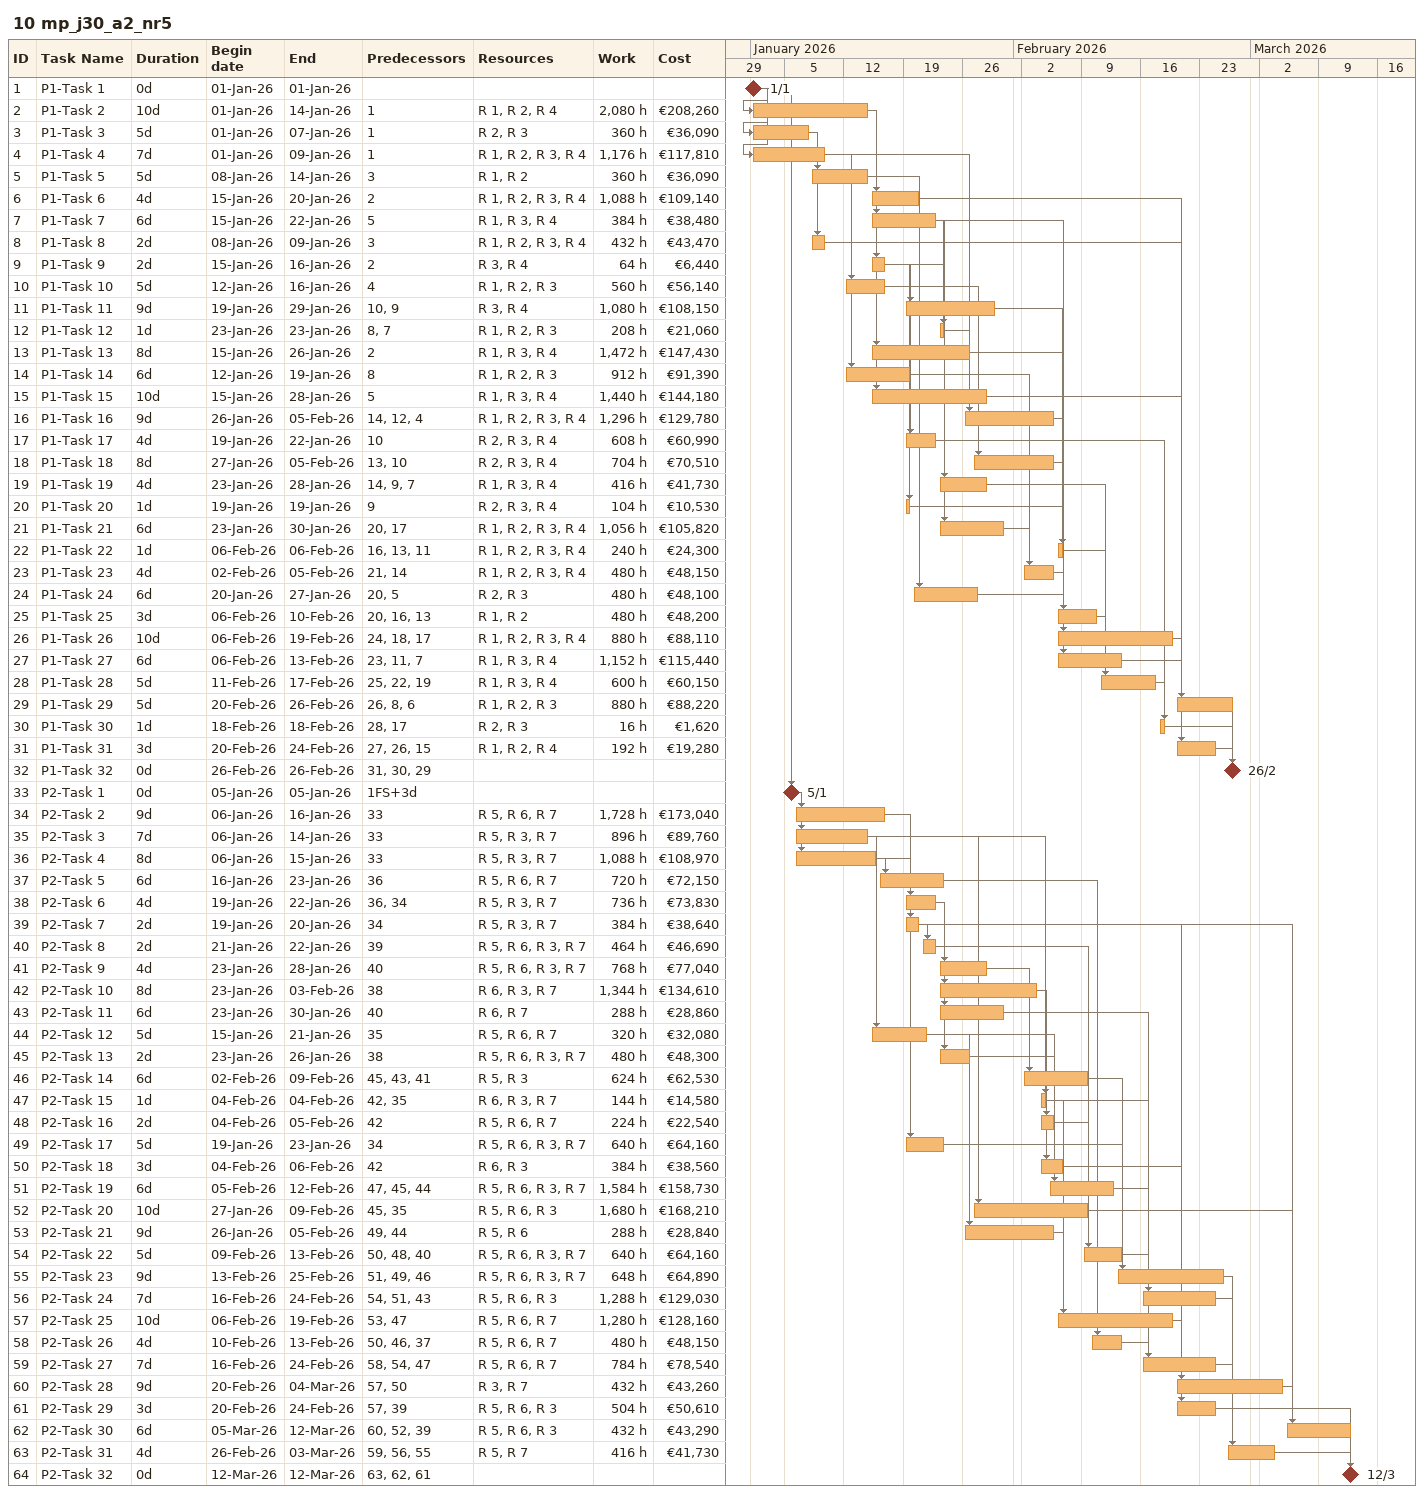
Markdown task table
10 mp_j30_a2_nr5

| ID | Task | Duration | Start | Finish | Predecessors | Resources | Work (h) | Cost (€) |
|---|---|---|---|---|---|---|---|---|
| 1 | P1-Task 1 | 0d | 2026-01-01 | 2026-01-01 |  |  |  |  |
| 2 | P1-Task 2 | 10d | 2026-01-01 | 2026-01-14 | 1 | R 1, R 2, R 4 | 2080 | 208260 |
| 3 | P1-Task 3 | 5d | 2026-01-01 | 2026-01-07 | 1 | R 2, R 3 | 360 | 36090 |
| 4 | P1-Task 4 | 7d | 2026-01-01 | 2026-01-09 | 1 | R 1, R 2, R 3, R 4 | 1176 | 117810 |
| 5 | P1-Task 5 | 5d | 2026-01-08 | 2026-01-14 | 3 | R 1, R 2 | 360 | 36090 |
| 6 | P1-Task 6 | 4d | 2026-01-15 | 2026-01-20 | 2 | R 1, R 2, R 3, R 4 | 1088 | 109140 |
| 7 | P1-Task 7 | 6d | 2026-01-15 | 2026-01-22 | 5 | R 1, R 3, R 4 | 384 | 38480 |
| 8 | P1-Task 8 | 2d | 2026-01-08 | 2026-01-09 | 3 | R 1, R 2, R 3, R 4 | 432 | 43470 |
| 9 | P1-Task 9 | 2d | 2026-01-15 | 2026-01-16 | 2 | R 3, R 4 | 64 | 6440 |
| 10 | P1-Task 10 | 5d | 2026-01-12 | 2026-01-16 | 4 | R 1, R 2, R 3 | 560 | 56140 |
| 11 | P1-Task 11 | 9d | 2026-01-19 | 2026-01-29 | 10, 9 | R 3, R 4 | 1080 | 108150 |
| 12 | P1-Task 12 | 1d | 2026-01-23 | 2026-01-23 | 8, 7 | R 1, R 2, R 3 | 208 | 21060 |
| 13 | P1-Task 13 | 8d | 2026-01-15 | 2026-01-26 | 2 | R 1, R 3, R 4 | 1472 | 147430 |
| 14 | P1-Task 14 | 6d | 2026-01-12 | 2026-01-19 | 8 | R 1, R 2, R 3 | 912 | 91390 |
| 15 | P1-Task 15 | 10d | 2026-01-15 | 2026-01-28 | 5 | R 1, R 3, R 4 | 1440 | 144180 |
| 16 | P1-Task 16 | 9d | 2026-01-26 | 2026-02-05 | 14, 12, 4 | R 1, R 2, R 3, R 4 | 1296 | 129780 |
| 17 | P1-Task 17 | 4d | 2026-01-19 | 2026-01-22 | 10 | R 2, R 3, R 4 | 608 | 60990 |
| 18 | P1-Task 18 | 8d | 2026-01-27 | 2026-02-05 | 13, 10 | R 2, R 3, R 4 | 704 | 70510 |
| 19 | P1-Task 19 | 4d | 2026-01-23 | 2026-01-28 | 14, 9, 7 | R 1, R 3, R 4 | 416 | 41730 |
| 20 | P1-Task 20 | 1d | 2026-01-19 | 2026-01-19 | 9 | R 2, R 3, R 4 | 104 | 10530 |
| 21 | P1-Task 21 | 6d | 2026-01-23 | 2026-01-30 | 20, 17 | R 1, R 2, R 3, R 4 | 1056 | 105820 |
| 22 | P1-Task 22 | 1d | 2026-02-06 | 2026-02-06 | 16, 13, 11 | R 1, R 2, R 3, R 4 | 240 | 24300 |
| 23 | P1-Task 23 | 4d | 2026-02-02 | 2026-02-05 | 21, 14 | R 1, R 2, R 3, R 4 | 480 | 48150 |
| 24 | P1-Task 24 | 6d | 2026-01-20 | 2026-01-27 | 20, 5 | R 2, R 3 | 480 | 48100 |
| 25 | P1-Task 25 | 3d | 2026-02-06 | 2026-02-10 | 20, 16, 13 | R 1, R 2 | 480 | 48200 |
| 26 | P1-Task 26 | 10d | 2026-02-06 | 2026-02-19 | 24, 18, 17 | R 1, R 2, R 3, R 4 | 880 | 88110 |
| 27 | P1-Task 27 | 6d | 2026-02-06 | 2026-02-13 | 23, 11, 7 | R 1, R 3, R 4 | 1152 | 115440 |
| 28 | P1-Task 28 | 5d | 2026-02-11 | 2026-02-17 | 25, 22, 19 | R 1, R 3, R 4 | 600 | 60150 |
| 29 | P1-Task 29 | 5d | 2026-02-20 | 2026-02-26 | 26, 8, 6 | R 1, R 2, R 3 | 880 | 88220 |
| 30 | P1-Task 30 | 1d | 2026-02-18 | 2026-02-18 | 28, 17 | R 2, R 3 | 16 | 1620 |
| 31 | P1-Task 31 | 3d | 2026-02-20 | 2026-02-24 | 27, 26, 15 | R 1, R 2, R 4 | 192 | 19280 |
| 32 | P1-Task 32 | 0d | 2026-02-26 | 2026-02-26 | 31, 30, 29 |  |  |  |
| 33 | P2-Task 1 | 0d | 2026-01-05 | 2026-01-05 | 1FS+3d |  |  |  |
| 34 | P2-Task 2 | 9d | 2026-01-06 | 2026-01-16 | 33 | R 5, R 6, R 7 | 1728 | 173040 |
| 35 | P2-Task 3 | 7d | 2026-01-06 | 2026-01-14 | 33 | R 5, R 3, R 7 | 896 | 89760 |
| 36 | P2-Task 4 | 8d | 2026-01-06 | 2026-01-15 | 33 | R 5, R 3, R 7 | 1088 | 108970 |
| 37 | P2-Task 5 | 6d | 2026-01-16 | 2026-01-23 | 36 | R 5, R 6, R 7 | 720 | 72150 |
| 38 | P2-Task 6 | 4d | 2026-01-19 | 2026-01-22 | 36, 34 | R 5, R 3, R 7 | 736 | 73830 |
| 39 | P2-Task 7 | 2d | 2026-01-19 | 2026-01-20 | 34 | R 5, R 3, R 7 | 384 | 38640 |
| 40 | P2-Task 8 | 2d | 2026-01-21 | 2026-01-22 | 39 | R 5, R 6, R 3, R 7 | 464 | 46690 |
| 41 | P2-Task 9 | 4d | 2026-01-23 | 2026-01-28 | 40 | R 5, R 6, R 3, R 7 | 768 | 77040 |
| 42 | P2-Task 10 | 8d | 2026-01-23 | 2026-02-03 | 38 | R 6, R 3, R 7 | 1344 | 134610 |
| 43 | P2-Task 11 | 6d | 2026-01-23 | 2026-01-30 | 40 | R 6, R 7 | 288 | 28860 |
| 44 | P2-Task 12 | 5d | 2026-01-15 | 2026-01-21 | 35 | R 5, R 6, R 7 | 320 | 32080 |
| 45 | P2-Task 13 | 2d | 2026-01-23 | 2026-01-26 | 38 | R 5, R 6, R 3, R 7 | 480 | 48300 |
| 46 | P2-Task 14 | 6d | 2026-02-02 | 2026-02-09 | 45, 43, 41 | R 5, R 3 | 624 | 62530 |
| 47 | P2-Task 15 | 1d | 2026-02-04 | 2026-02-04 | 42, 35 | R 6, R 3, R 7 | 144 | 14580 |
| 48 | P2-Task 16 | 2d | 2026-02-04 | 2026-02-05 | 42 | R 5, R 6, R 7 | 224 | 22540 |
| 49 | P2-Task 17 | 5d | 2026-01-19 | 2026-01-23 | 34 | R 5, R 6, R 3, R 7 | 640 | 64160 |
| 50 | P2-Task 18 | 3d | 2026-02-04 | 2026-02-06 | 42 | R 6, R 3 | 384 | 38560 |
| 51 | P2-Task 19 | 6d | 2026-02-05 | 2026-02-12 | 47, 45, 44 | R 5, R 6, R 3, R 7 | 1584 | 158730 |
| 52 | P2-Task 20 | 10d | 2026-01-27 | 2026-02-09 | 45, 35 | R 5, R 6, R 3 | 1680 | 168210 |
| 53 | P2-Task 21 | 9d | 2026-01-26 | 2026-02-05 | 49, 44 | R 5, R 6 | 288 | 28840 |
| 54 | P2-Task 22 | 5d | 2026-02-09 | 2026-02-13 | 50, 48, 40 | R 5, R 6, R 3, R 7 | 640 | 64160 |
| 55 | P2-Task 23 | 9d | 2026-02-13 | 2026-02-25 | 51, 49, 46 | R 5, R 6, R 3, R 7 | 648 | 64890 |
| 56 | P2-Task 24 | 7d | 2026-02-16 | 2026-02-24 | 54, 51, 43 | R 5, R 6, R 3 | 1288 | 129030 |
| 57 | P2-Task 25 | 10d | 2026-02-06 | 2026-02-19 | 53, 47 | R 5, R 6, R 7 | 1280 | 128160 |
| 58 | P2-Task 26 | 4d | 2026-02-10 | 2026-02-13 | 50, 46, 37 | R 5, R 6, R 7 | 480 | 48150 |
| 59 | P2-Task 27 | 7d | 2026-02-16 | 2026-02-24 | 58, 54, 47 | R 5, R 6, R 7 | 784 | 78540 |
| 60 | P2-Task 28 | 9d | 2026-02-20 | 2026-03-04 | 57, 50 | R 3, R 7 | 432 | 43260 |
| 61 | P2-Task 29 | 3d | 2026-02-20 | 2026-02-24 | 57, 39 | R 5, R 6, R 3 | 504 | 50610 |
| 62 | P2-Task 30 | 6d | 2026-03-05 | 2026-03-12 | 60, 52, 39 | R 5, R 6, R 3 | 432 | 43290 |
| 63 | P2-Task 31 | 4d | 2026-02-26 | 2026-03-03 | 59, 56, 55 | R 5, R 7 | 416 | 41730 |
| 64 | P2-Task 32 | 0d | 2026-03-12 | 2026-03-12 | 63, 62, 61 |  |  |  |
